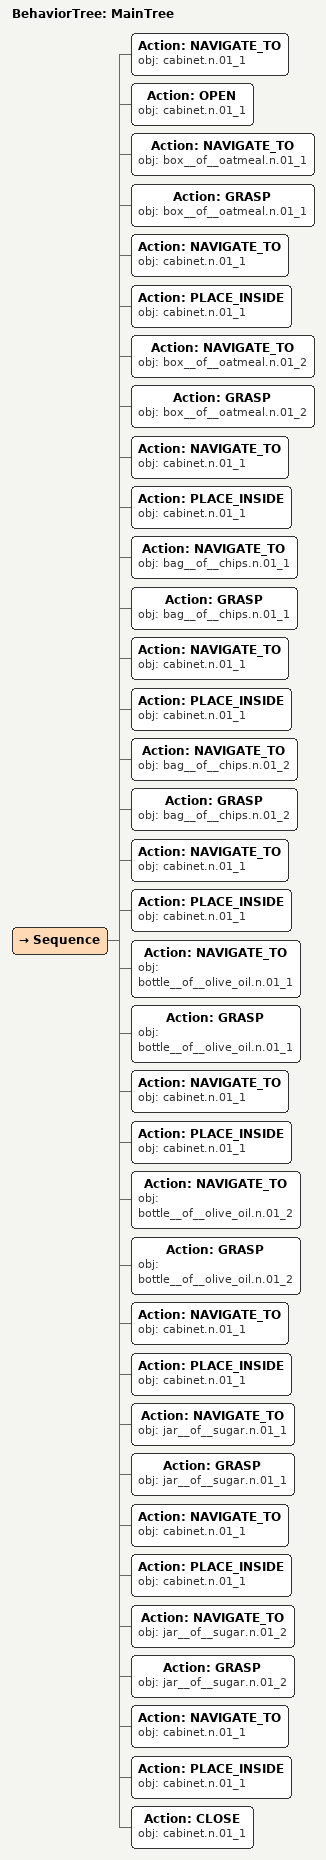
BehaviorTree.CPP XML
<root main_tree_to_execute="MainTree">
  <BehaviorTree ID="MainTree">
    <Sequence>
      <!-- Open cabinet -->
      <Action ID="NAVIGATE_TO" obj="cabinet.n.01_1"/>
      <Action ID="OPEN" obj="cabinet.n.01_1"/>
      <!-- box__of__oatmeal.n.01_1 -->
      <Action ID="NAVIGATE_TO" obj="box__of__oatmeal.n.01_1"/>
      <Action ID="GRASP" obj="box__of__oatmeal.n.01_1"/>
      <Action ID="NAVIGATE_TO" obj="cabinet.n.01_1"/>
      <Action ID="PLACE_INSIDE" obj="cabinet.n.01_1"/>
      <!-- box__of__oatmeal.n.01_2 -->
      <Action ID="NAVIGATE_TO" obj="box__of__oatmeal.n.01_2"/>
      <Action ID="GRASP" obj="box__of__oatmeal.n.01_2"/>
      <Action ID="NAVIGATE_TO" obj="cabinet.n.01_1"/>
      <Action ID="PLACE_INSIDE" obj="cabinet.n.01_1"/>
      <!-- bag__of__chips.n.01_1 -->
      <Action ID="NAVIGATE_TO" obj="bag__of__chips.n.01_1"/>
      <Action ID="GRASP" obj="bag__of__chips.n.01_1"/>
      <Action ID="NAVIGATE_TO" obj="cabinet.n.01_1"/>
      <Action ID="PLACE_INSIDE" obj="cabinet.n.01_1"/>
      <!-- bag__of__chips.n.01_2 -->
      <Action ID="NAVIGATE_TO" obj="bag__of__chips.n.01_2"/>
      <Action ID="GRASP" obj="bag__of__chips.n.01_2"/>
      <Action ID="NAVIGATE_TO" obj="cabinet.n.01_1"/>
      <Action ID="PLACE_INSIDE" obj="cabinet.n.01_1"/>
      <!-- bottle__of__olive_oil.n.01_1 -->
      <Action ID="NAVIGATE_TO" obj="bottle__of__olive_oil.n.01_1"/>
      <Action ID="GRASP" obj="bottle__of__olive_oil.n.01_1"/>
      <Action ID="NAVIGATE_TO" obj="cabinet.n.01_1"/>
      <Action ID="PLACE_INSIDE" obj="cabinet.n.01_1"/>
      <!-- bottle__of__olive_oil.n.01_2 -->
      <Action ID="NAVIGATE_TO" obj="bottle__of__olive_oil.n.01_2"/>
      <Action ID="GRASP" obj="bottle__of__olive_oil.n.01_2"/>
      <Action ID="NAVIGATE_TO" obj="cabinet.n.01_1"/>
      <Action ID="PLACE_INSIDE" obj="cabinet.n.01_1"/>
      <!-- jar__of__sugar.n.01_1 -->
      <Action ID="NAVIGATE_TO" obj="jar__of__sugar.n.01_1"/>
      <Action ID="GRASP" obj="jar__of__sugar.n.01_1"/>
      <Action ID="NAVIGATE_TO" obj="cabinet.n.01_1"/>
      <Action ID="PLACE_INSIDE" obj="cabinet.n.01_1"/>
      <!-- jar__of__sugar.n.01_2 -->
      <Action ID="NAVIGATE_TO" obj="jar__of__sugar.n.01_2"/>
      <Action ID="GRASP" obj="jar__of__sugar.n.01_2"/>
      <Action ID="NAVIGATE_TO" obj="cabinet.n.01_1"/>
      <Action ID="PLACE_INSIDE" obj="cabinet.n.01_1"/>
      <!-- Close cabinet -->
      <Action ID="CLOSE" obj="cabinet.n.01_1"/>
    </Sequence>
  </BehaviorTree>
</root>
